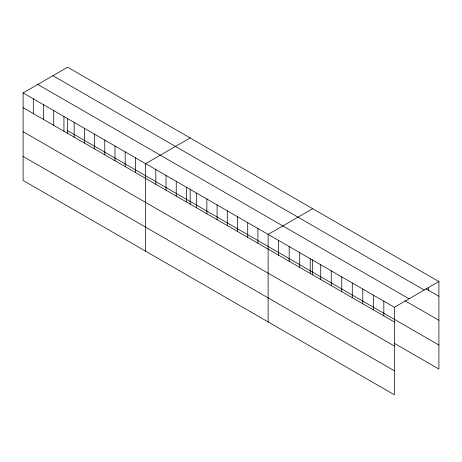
<?xml version="1.0" encoding="UTF-8"?>
<svg xmlns="http://www.w3.org/2000/svg" width="462" height="462" viewBox="0 0 462 462"><rect width="100%" height="100%" fill="white"/><g stroke="black" fill="none" stroke-linecap="round" stroke-linejoin="round"><path stroke-width="0.69" d="M23.1 92.931L394.357 307.276L394.357 394.785L23.1 180.44L23.1 92.931L67.643 67.215L438.9 281.56L438.9 369.069L394.352 343.347M190.159 137.947L145.617 163.663L145.617 251.172M312.676 208.68L268.127 234.401L268.127 321.91M394.357 307.276L438.9 281.56M425.906 288.79L438.9 296.292M52.945 75.704L424.203 290.044M37.797 84.448L409.055 298.787M404.868 300.658L438.9 320.305M67.643 130.711L438.9 345.05M23.1 107.663L394.357 322.008M23.1 131.682L394.357 346.026M23.1 156.427L394.357 370.767M428.384 287.41L428.384 290.217M383.835 301.201L383.835 315.933M373.319 295.131L373.319 309.863M362.797 289.056L362.797 303.788M352.281 282.981L352.281 297.719M341.759 276.911L341.759 291.643M331.242 270.836L331.242 285.568M320.726 264.766L320.726 279.498M312.676 259.8L312.676 275M310.204 258.691L310.204 273.423M299.688 252.616L299.688 267.354M289.166 246.546L289.166 261.278M278.65 240.471L278.65 255.203M257.917 228.505L257.917 243.237M247.707 222.609L247.707 237.341M237.503 216.718L237.503 231.45M227.292 210.822L227.292 225.554M217.082 204.926L217.082 219.658M206.872 199.03L206.872 213.767M196.662 193.139L196.662 207.871M190.159 189.068L190.159 204.268M186.452 187.243L186.452 201.975M176.241 181.347L176.241 196.084M166.031 175.456L166.031 190.188M155.827 169.56L155.827 184.292M135.406 157.773L135.406 172.505M125.196 151.877L125.196 166.609M114.986 145.98L114.986 160.718M104.776 140.09L104.776 154.822M94.566 134.194L94.566 148.926M84.355 128.297L84.355 143.035M74.145 122.407L74.145 137.139M67.643 118.336L67.643 133.535M63.941 116.511L63.941 131.243M53.731 110.614L53.731 125.346M43.52 104.724L43.52 119.456M33.31 98.828L33.31 113.56"/></g></svg>
